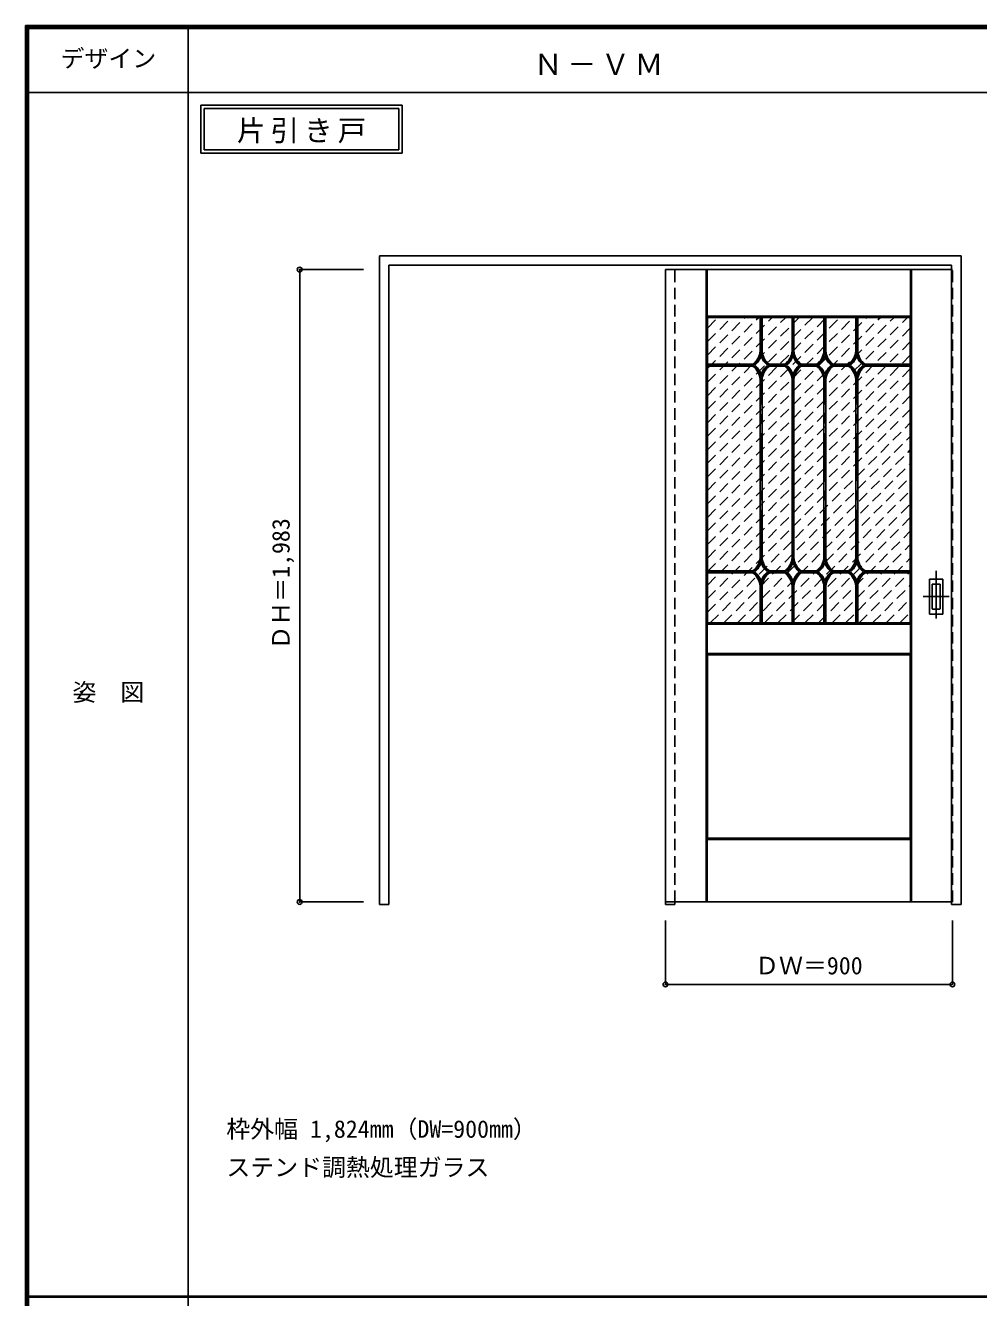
# Model space of a CAD drawing. Units: millimetres, scale not verified. Extents: x -6000 to 5700, y -4307 to 4175.
# Drawn here: x -6000 to -3011, y 186 to 4175 of the extents above; entities that cross this region are included whole.
import ezdxf
from ezdxf.enums import TextEntityAlignment as Align

# ---------------------------------------------------------------- set-up
doc = ezdxf.new("R2010")
doc.units = ezdxf.units.MM
doc.header["$LTSCALE"] = 30
doc.header["$PDMODE"] = 32
doc.header["$PDSIZE"] = 15
doc.linetypes.add('CHAIN1', pattern=[8, 5, -1, 1, -1])
doc.linetypes.add('DASHED1', pattern=[1.8, 1.2, -0.6])
for name, color, linetype in [('0-1_通り芯', 4, 'CHAIN1'), ('0-2_扉', 4, 'DASHED1'), ('0-3_仕上げ', 4, 'Continuous'), ('0-4_枠', 3, 'Continuous'), ('0-6_引手', 3, 'Continuous'), ('0-A_文字', 7, 'Continuous'), ('0-B_寸法', 7, 'Continuous'), ('0-C_ハッチ', 4, 'DASHED1'), ('F-1_枠', 6, 'Continuous'), ('F-A_文字', 7, 'Continuous')]:
    doc.layers.add(name, color=color, linetype=linetype)
doc.styles.add('ＭＳ ゴシック', font='')
doc.styles.get('ＭＳ ゴシック').set_extended_font_data('MS Gothic')

msp = doc.modelspace()

# ---------------------------------------------------------------- linework, layer by layer
at = {"layer": '0-1_通り芯'}
for p, q in [((-3144, 2465), (-3144, 2303)), ((-3103, 2384), (-3185, 2384))]:
    msp.add_line(p, q, dxfattribs=at)
at = {"layer": '0-2_扉'}
for p, q in [((-3993, 3409.5), (-3993, 3405.5)), ((-3096, 3409.5), (-3093, 3409.5)), ((-3093, 1426.5), (-3093, 3409.5)), ((-3096, 1426.5), (-3093, 1426.5))]:
    msp.add_line(p, q, dxfattribs=at)
at = {"layer": '0-2_扉', "color": 3, "linetype": 'Continuous'}
for p, q in [((-3096, 3409.5), (-3993, 3409.5)), ((-3993, 3409.5), (-3993, 1426.5)), ((-3096, 1426.5), (-3993, 1426.5))]:
    msp.add_line(p, q, dxfattribs=at)
at = {"layer": '0-3_仕上げ', "color": 7}
for p, q in [((-3865, 1426.5), (-3865, 3409.5)), ((-3863.5, 3262), (-3863.5, 3409.5)), ((-3862, 3263.5), (-3862, 3409.5)), ((-3224, 3263.5), (-3224, 3409.5)), ((-3222.5, 3262), (-3222.5, 3409.5)), ((-3221, 1426.5), (-3221, 3409.5)), ((-3862, 3263.5), (-3863.5, 3262)), ((-3861, 3259.5), (-3863.5, 3262)), ((-3224, 3263.5), (-3862, 3263.5)), ((-3863.5, 2204), (-3863.5, 2299)), ((-3862, 2205.5), (-3862, 2297.5)), ((-3225, 2301.5), (-3222.5, 2299)), ((-3224, 2297.5), (-3222.5, 2299)), ((-3224, 2205.5), (-3224, 2297.5)), ((-3222.5, 2204), (-3222.5, 2299)), ((-3862, 2205.5), (-3863.5, 2204)), ((-3861, 2201.5), (-3863.5, 2204)), ((-3862, 2205.5), (-3224, 2205.5)), ((-3863.5, 1624), (-3861, 1626.5)), ((-3863.5, 1426.5), (-3863.5, 1624)), ((-3862, 1622.5), (-3863.5, 1624)), ((-3862, 1426.5), (-3862, 1622.5)), ((-3224, 1622.5), (-3862, 1622.5)), ((-3225, 1626.5), (-3222.5, 1624)), ((-3224, 1622.5), (-3222.5, 1624)), ((-3224, 1426.5), (-3224, 1622.5)), ((-3222.5, 1426.5), (-3222.5, 1624))]:
    msp.add_line(p, q, dxfattribs=at)
at = {"layer": '0-3_仕上げ', "color": 3}
for p, q in [((-3861, 2301.5), (-3861, 3259.5)), ((-3225, 3259.5), (-3861, 3259.5)), ((-3225, 2301.5), (-3225, 3259.5)), ((-3225, 2301.5), (-3861, 2301.5)), ((-3861, 2201.5), (-3861, 1626.5)), ((-3861, 2201.5), (-3225, 2201.5)), ((-3225, 2201.5), (-3225, 1626.5)), ((-3225, 1626.5), (-3861, 1626.5))]:
    msp.add_line(p, q, dxfattribs=at)
at = {"layer": '0-3_仕上げ'}
for p, q in [((-3696, 3154.69), (-3696, 3259.5)), ((-3690, 3154.5), (-3690, 3259.5)), ((-3596, 3154.6), (-3596, 3259.5)), ((-3590, 3154.6), (-3590, 3259.5)), ((-3496, 3154.6), (-3496, 3259.5)), ((-3490, 3154.6), (-3490, 3259.5)), ((-3396, 3154.6), (-3396, 3259.5)), ((-3390, 3154.6), (-3390, 3259.5)), ((-3861, 3112.5), (-3718.98, 3112.5)), ((-3667.02, 3112.5), (-3618.98, 3112.5)), ((-3567.02, 3112.5), (-3518.98, 3112.5)), ((-3467.02, 3112.5), (-3418.98, 3112.5)), ((-3367.02, 3112.5), (-3225, 3112.5)), ((-3861, 3106.5), (-3718.98, 3106.5)), ((-3667.02, 3106.5), (-3618.98, 3106.5)), ((-3567.02, 3106.5), (-3518.98, 3106.5)), ((-3467.02, 3106.5), (-3418.98, 3106.5)), ((-3367.02, 3106.5), (-3225, 3106.5)), ((-3696, 2506.6), (-3696, 3064.4)), ((-3690, 2506.6), (-3690, 3064.4)), ((-3596, 2506.6), (-3596, 3064.4)), ((-3590, 2506.6), (-3590, 3064.4)), ((-3496, 2506.6), (-3496, 3064.4)), ((-3490, 2506.6), (-3490, 3064.4)), ((-3396, 2506.6), (-3396, 3064.4)), ((-3390, 2506.6), (-3390, 3064.4)), ((-3861, 2464.5), (-3718.98, 2464.5)), ((-3861, 2458.5), (-3718.98, 2458.5)), ((-3667.02, 2464.5), (-3618.98, 2464.5)), ((-3667.02, 2458.5), (-3618.98, 2458.5)), ((-3567.02, 2464.5), (-3518.98, 2464.5)), ((-3567.02, 2458.5), (-3518.98, 2458.5)), ((-3467.02, 2464.5), (-3418.98, 2464.5)), ((-3467.02, 2458.5), (-3418.98, 2458.5)), ((-3367.02, 2464.5), (-3225, 2464.5)), ((-3367.02, 2458.5), (-3225, 2458.5)), ((-3696, 2301.5), (-3696, 2416.4)), ((-3690, 2301.5), (-3690, 2416.4)), ((-3596, 2301.5), (-3596, 2416.4)), ((-3590, 2301.5), (-3590, 2416.4)), ((-3496, 2301.5), (-3496, 2416.4)), ((-3490, 2301.5), (-3490, 2416.4)), ((-3396, 2301.5), (-3396, 2416.4)), ((-3390, 2301.5), (-3390, 2416.4))]:
    msp.add_line(p, q, dxfattribs=at)
at = {"layer": '0-3_仕上げ', "linetype": 'CHAIN1'}
for p, q in [((-3693, 3154.5), (-3693, 3259.5)), ((-3593, 3154.5), (-3593, 3259.5)), ((-3493, 3154.5), (-3493, 3259.5)), ((-3393, 3154.5), (-3393, 3259.5)), ((-3861, 3109.5), (-3718, 3109.5)), ((-3668, 3109.5), (-3618, 3109.5)), ((-3568, 3109.5), (-3518, 3109.5)), ((-3468, 3109.5), (-3418, 3109.5)), ((-3368, 3109.5), (-3225, 3109.5)), ((-3693, 2506.5), (-3693, 3064.5)), ((-3593, 2506.5), (-3593, 3064.5)), ((-3493, 2506.5), (-3493, 3064.5)), ((-3393, 2506.5), (-3393, 3064.5)), ((-3861, 2461.5), (-3718, 2461.5)), ((-3668, 2461.5), (-3618, 2461.5)), ((-3568, 2461.5), (-3518, 2461.5)), ((-3468, 2461.5), (-3418, 2461.5)), ((-3368, 2461.5), (-3225, 2461.5)), ((-3693, 2301.5), (-3693, 2416.5)), ((-3593, 2301.5), (-3593, 2416.5)), ((-3493, 2301.5), (-3493, 2416.5)), ((-3393, 2301.5), (-3393, 2416.5))]:
    msp.add_line(p, q, dxfattribs=at)
at = {"layer": '0-3_仕上げ', "color": 7}
for points in [[(-3224, 3263.5), (-3222.5, 3262), (-3225, 3259.5)], [(-3224, 2297.5), (-3862, 2297.5), (-3863.5, 2299), (-3861, 2301.5)], [(-3224, 2205.5), (-3222.5, 2204), (-3225, 2201.5)]]:
    msp.add_lwpolyline(points, dxfattribs=at)
at = {"layer": '0-3_仕上げ'}
for centre, radius, start, end in [((-3752.88, 3158.32), 57, 306.49767, 356.34853), ((-3633.12, 3158.32), 57, 183.65147, 233.50233), ((-3652.88, 3158.32), 57, 306.49767, 356.25364), ((-3533.12, 3158.32), 57, 183.65147, 233.50233), ((-3552.88, 3158.32), 57, 306.49767, 356.25364), ((-3433.12, 3158.32), 57, 183.65147, 233.50233), ((-3452.88, 3158.32), 57, 306.49767, 356.25364), ((-3333.12, 3158.32), 57, 183.65147, 233.50233), ((-3752.88, 3158.32), 63, 309.20041, 341.88743), ((-3633.12, 3158.32), 63, 198.11257, 230.79959), ((-3652.88, 3158.32), 63, 309.20041, 341.88743), ((-3533.12, 3158.32), 63, 198.11257, 230.79959), ((-3552.88, 3158.32), 63, 309.20041, 341.88743), ((-3433.12, 3158.32), 63, 198.11257, 230.79959), ((-3452.88, 3158.32), 63, 309.20041, 341.88743), ((-3333.12, 3158.32), 63, 198.11257, 230.79959), ((-3752.88, 3060.68), 57, 3.74636, 53.50233), ((-3752.88, 3060.68), 63, 18.11257, 50.79959), ((-3633.12, 3060.68), 63, 129.20041, 161.88743), ((-3633.12, 3060.68), 57, 126.49767, 176.25364), ((-3652.88, 3060.68), 57, 3.74636, 53.50233), ((-3652.88, 3060.68), 63, 18.11257, 50.79959), ((-3533.12, 3060.68), 63, 129.20041, 161.88743), ((-3533.12, 3060.68), 57, 126.49767, 176.25364), ((-3552.88, 3060.68), 57, 3.74636, 53.50233), ((-3552.88, 3060.68), 63, 18.11257, 50.79959), ((-3433.12, 3060.68), 63, 129.20041, 161.88743), ((-3433.12, 3060.68), 57, 126.49767, 176.25364), ((-3452.88, 3060.68), 57, 3.74636, 53.50233), ((-3452.88, 3060.68), 63, 18.11257, 50.79959), ((-3333.12, 3060.68), 63, 129.20041, 161.88743), ((-3333.12, 3060.68), 57, 126.49767, 176.25364), ((-3752.88, 2510.32), 57, 306.49767, 356.25364), ((-3752.88, 2510.32), 63, 309.20041, 341.88743), ((-3633.12, 2510.32), 63, 198.11257, 230.79959), ((-3633.12, 2510.32), 57, 183.74636, 233.50233), ((-3652.88, 2510.32), 57, 306.49767, 356.25364), ((-3652.88, 2510.32), 63, 309.20041, 341.88743), ((-3533.12, 2510.32), 63, 198.11257, 230.79959), ((-3533.12, 2510.32), 57, 183.74636, 233.50233), ((-3552.88, 2510.32), 57, 306.49767, 356.25364), ((-3552.88, 2510.32), 63, 309.20041, 341.88743), ((-3433.12, 2510.32), 63, 198.11257, 230.79959), ((-3433.12, 2510.32), 57, 183.74636, 233.50233), ((-3452.88, 2510.32), 57, 306.49767, 356.25364), ((-3452.88, 2510.32), 63, 309.20041, 341.88743), ((-3333.12, 2510.32), 63, 198.11257, 230.79959), ((-3333.12, 2510.32), 57, 183.74636, 233.50233), ((-3752.88, 2412.68), 57, 3.74636, 53.50233), ((-3752.88, 2412.68), 63, 18.11257, 50.79959), ((-3633.12, 2412.68), 63, 129.20041, 161.88743), ((-3633.12, 2412.68), 57, 126.49767, 176.25364), ((-3652.88, 2412.68), 57, 3.74636, 53.50233), ((-3652.88, 2412.68), 63, 18.11257, 50.79959), ((-3533.12, 2412.68), 63, 129.20041, 161.88743), ((-3533.12, 2412.68), 57, 126.49767, 176.25364), ((-3552.88, 2412.68), 57, 3.74636, 53.50233), ((-3552.88, 2412.68), 63, 18.11257, 50.79959), ((-3433.12, 2412.68), 63, 129.20041, 161.88743), ((-3433.12, 2412.68), 57, 126.49767, 176.25364), ((-3452.88, 2412.68), 57, 3.74636, 53.50233), ((-3452.88, 2412.68), 63, 18.11257, 50.79959), ((-3333.12, 2412.68), 63, 129.20041, 161.88743), ((-3333.12, 2412.68), 57, 126.49767, 176.25364)]:
    msp.add_arc(centre, radius, start, end, dxfattribs=at)
at = {"layer": '0-3_仕上げ', "linetype": 'CHAIN1'}
for centre, start, end in [((-3752.88, 3158.32), 305.54226, 356.34853), ((-3633.12, 3158.32), 183.65147, 234.45774), ((-3652.88, 3158.32), 305.54226, 356.34853), ((-3533.12, 3158.32), 183.65147, 234.45774), ((-3552.88, 3158.32), 305.54226, 356.34853), ((-3433.12, 3158.32), 183.65147, 234.45774), ((-3452.88, 3158.32), 305.54226, 356.34853), ((-3333.12, 3158.32), 183.65147, 234.45774), ((-3752.88, 3060.68), 3.65147, 54.45774), ((-3633.12, 3060.68), 125.54226, 176.34853), ((-3652.88, 3060.68), 3.65147, 54.45774), ((-3533.12, 3060.68), 125.54226, 176.34853), ((-3552.88, 3060.68), 3.65147, 54.45774), ((-3433.12, 3060.68), 125.54226, 176.34853), ((-3452.88, 3060.68), 3.65147, 54.45774), ((-3333.12, 3060.68), 125.54226, 176.34853), ((-3752.88, 2510.32), 305.54226, 356.34853), ((-3633.12, 2510.32), 183.65147, 234.45774), ((-3652.88, 2510.32), 305.54226, 356.34853), ((-3533.12, 2510.32), 183.65147, 234.45774), ((-3552.88, 2510.32), 305.54226, 356.34853), ((-3433.12, 2510.32), 183.65147, 234.45774), ((-3452.88, 2510.32), 305.54226, 356.34853), ((-3333.12, 2510.32), 183.65147, 234.45774), ((-3752.88, 2412.68), 3.65147, 54.45774), ((-3633.12, 2412.68), 125.54226, 176.34853), ((-3652.88, 2412.68), 3.65147, 54.45774), ((-3533.12, 2412.68), 125.54226, 176.34853), ((-3552.88, 2412.68), 3.65147, 54.45774), ((-3433.12, 2412.68), 125.54226, 176.34853), ((-3452.88, 2412.68), 3.65147, 54.45774), ((-3333.12, 2412.68), 125.54226, 176.34853)]:
    msp.add_arc(centre, 60, start, end, dxfattribs=at)
at = {"layer": '0-4_枠'}
for p, q in [((-4890, 1418), (-4890, 3453)), ((-4890, 3453), (-3066, 3453)), ((-3066, 1418), (-3066, 3453)), ((-4860, 3423), (-3096, 3423)), ((-4860, 1418), (-4860, 3423)), ((-3096, 1418), (-3096, 3423)), ((-4890, 1418), (-4860, 1418)), ((-3993, 1426.5), (-3993, 1418)), ((-3993, 1418), (-3963, 1418)), ((-3963, 1426.5), (-3963, 1418)), ((-3096, 1418), (-3066, 1418))]:
    msp.add_line(p, q, dxfattribs=at)
at = {"layer": '0-4_枠', "color": 4, "linetype": 'DASHED1'}
for p, q in [((-3993, 1426.5), (-3993, 3423)), ((-3963, 1426.5), (-3963, 3423))]:
    msp.add_line(p, q, dxfattribs=at)
at = {"layer": '0-6_引手'}
for p, q in [((-3165, 2437.5), (-3165, 2330.5)), ((-3163.5, 2439), (-3124.5, 2439)), ((-3123, 2330.5), (-3123, 2437.5)), ((-3163.5, 2329), (-3124.5, 2329))]:
    msp.add_line(p, q, dxfattribs=at)
at = {"layer": '0-6_引手', "color": 7}
for p, q in [((-3156.5, 2421.5), (-3156.5, 2346.5)), ((-3155, 2423), (-3133, 2423)), ((-3131.5, 2346.5), (-3131.5, 2421.5)), ((-3155, 2345), (-3133, 2345))]:
    msp.add_line(p, q, dxfattribs=at)
at = {"layer": '0-6_引手'}
for centre, start, end in [((-3163.5, 2437.5), 90, 180), ((-3124.5, 2437.5), 0, 90), ((-3163.5, 2330.5), 180, 270), ((-3124.5, 2330.5), 270, 0)]:
    msp.add_arc(centre, 1.5, start, end, dxfattribs=at)
at = {"layer": '0-6_引手', "color": 7}
for centre, start, end in [((-3155, 2421.5), 90, 180), ((-3133, 2421.5), 0, 90), ((-3155, 2346.5), 180, 270), ((-3133, 2346.5), 270, 0)]:
    msp.add_arc(centre, 1.5, start, end, dxfattribs=at)
at = {"layer": '0-A_文字'}
for p, q in [((-5450, 3925), (-5450, 3775)), ((-5440, 3915), (-5440, 3785)), ((-5440, 3915), (-4828.97, 3915)), ((-4828.97, 3915), (-4828.97, 3785)), ((-5450, 3775), (-4818.97, 3775)), ((-5440, 3785), (-4828.97, 3785))]:
    msp.add_line(p, q, dxfattribs=at)
msp.add_lwpolyline([(-5450, 3925), (-4818.97, 3925), (-4818.97, 3775)], dxfattribs=at)
at = {"layer": '0-B_寸法', "color": 4}
for p, q in [((-5140, 3409.5), (-5140, 1426.5)), ((-5140, 3409.5), (-4940, 3409.5)), ((-5140, 1426.5), (-4940, 1426.5)), ((-3993, 1168), (-3993, 1368)), ((-3093, 1168), (-3093, 1368)), ((-3093, 1168), (-3993, 1168))]:
    msp.add_line(p, q, dxfattribs=at)
at = {"layer": '0-B_寸法'}
for p in [(-5140, 3409.5), (-5140, 1426.5), (-3993, 1168), (-3093, 1168)]:
    msp.add_point(p, dxfattribs=at)
at = {"layer": '0-C_ハッチ'}
for p, q in [((-3861, 2632.21), (-3233.71, 3259.5)), ((-3861, 2674.63), (-3276.13, 3259.5)), ((-3861, 2717.06), (-3318.56, 3259.5)), ((-3861, 2759.48), (-3360.98, 3259.5)), ((-3861, 2801.91), (-3403.41, 3259.5)), ((-3861, 2844.34), (-3445.84, 3259.5)), ((-3861, 2886.76), (-3488.26, 3259.5)), ((-3861, 2929.19), (-3530.69, 3259.5)), ((-3861, 2971.62), (-3573.12, 3259.5)), ((-3861, 3014.04), (-3615.54, 3259.5)), ((-3861, 3056.47), (-3657.97, 3259.5)), ((-3861, 3098.9), (-3700.4, 3259.5)), ((-3861, 3141.32), (-3742.82, 3259.5)), ((-3861, 3183.75), (-3785.25, 3259.5)), ((-3861, 3226.18), (-3827.68, 3259.5)), ((-3861, 2589.78), (-3225, 3225.78)), ((-3861, 2547.35), (-3225, 3183.35)), ((-3861, 2504.93), (-3225, 3140.93)), ((-3861, 2462.5), (-3225, 3098.5)), ((-3861, 2420.07), (-3225, 3056.07)), ((-3861, 2377.65), (-3225, 3013.65)), ((-3861, 2335.22), (-3225, 2971.22)), ((-3852.29, 2301.5), (-3225, 2928.79)), ((-3809.87, 2301.5), (-3225, 2886.37)), ((-3767.44, 2301.5), (-3225, 2843.94)), ((-3725.02, 2301.5), (-3225, 2801.52)), ((-3682.59, 2301.5), (-3225, 2759.09)), ((-3640.16, 2301.5), (-3225, 2716.66)), ((-3597.74, 2301.5), (-3225, 2674.24)), ((-3555.31, 2301.5), (-3225, 2631.81)), ((-3512.88, 2301.5), (-3225, 2589.38)), ((-3470.46, 2301.5), (-3225, 2546.96)), ((-3428.03, 2301.5), (-3225, 2504.53)), ((-3385.6, 2301.5), (-3225, 2462.1)), ((-3343.18, 2301.5), (-3225, 2419.68)), ((-3300.75, 2301.5), (-3225, 2377.25)), ((-3258.32, 2301.5), (-3225, 2334.82))]:
    msp.add_line(p, q, dxfattribs=at)
at = {"layer": 'F-1_枠'}
for p, q in [((-6000, 4175), (5700, 4175)), ((-6000, 4175), (-6000, -4205)), ((-6000, 4170), (5700, 4170)), ((-6000, 4165), (5700, 4165)), ((-5995, 4175), (-5995, -4205)), ((-5990, 4175), (-5990, -4205)), ((-5490, 4175), (-5490, -3790)), ((-6000, 3965), (5700, 3965)), ((-6000, 190.5), (5700, 190.5)), ((-6000, 187.5), (5700, 187.5))]:
    msp.add_line(p, q, dxfattribs=at)

# ---------------------------------------------------------------- texts
at = {"layer": '0-A_文字', "style": 'ＭＳ ゴシック'}
for s, p in [('枠外幅 1,824mm（DW=900mm）', (-5370, 670.5)), ('ステンド調熱処理ガラス', (-5370, 550.5))]:
    msp.add_text(s, height=54.99, dxfattribs=at).set_placement(p, align=Align.BOTTOM_LEFT)
at = {"layer": '0-A_文字', "char_height": 65.98, "attachment_point": 7, "style": 'ＭＳ ゴシック'}
for s, insert in [('\\T1.17;Ｎ－ＶＭ', (-4405.5, 4020)), ('\\T1.17;片引き戸', (-5336.98, 3805))]:
    msp.add_mtext(s, dxfattribs=dict(at, insert=insert))
at = {"layer": '0-B_寸法', "style": 'ＭＳ ゴシック'}
msp.add_text('ＤＨ＝1,983', height=54.99, rotation=90, dxfattribs=at).set_placement((-5155, 2217.75), align=Align.BOTTOM_LEFT)
msp.add_text('ＤＷ＝900', height=54.99, dxfattribs=at).set_placement((-3711.75, 1183), align=Align.BOTTOM_LEFT)
at = {"layer": 'F-A_文字', "style": 'ＭＳ ゴシック'}
for s, p in [('デザイン', (-5890, 4027.5)), ('姿\u3000図', (-5852.5, 2040.25))]:
    msp.add_text(s, height=54.99, dxfattribs=at).set_placement(p, align=Align.BOTTOM_LEFT)

doc.saveas('drawing.dxf')
